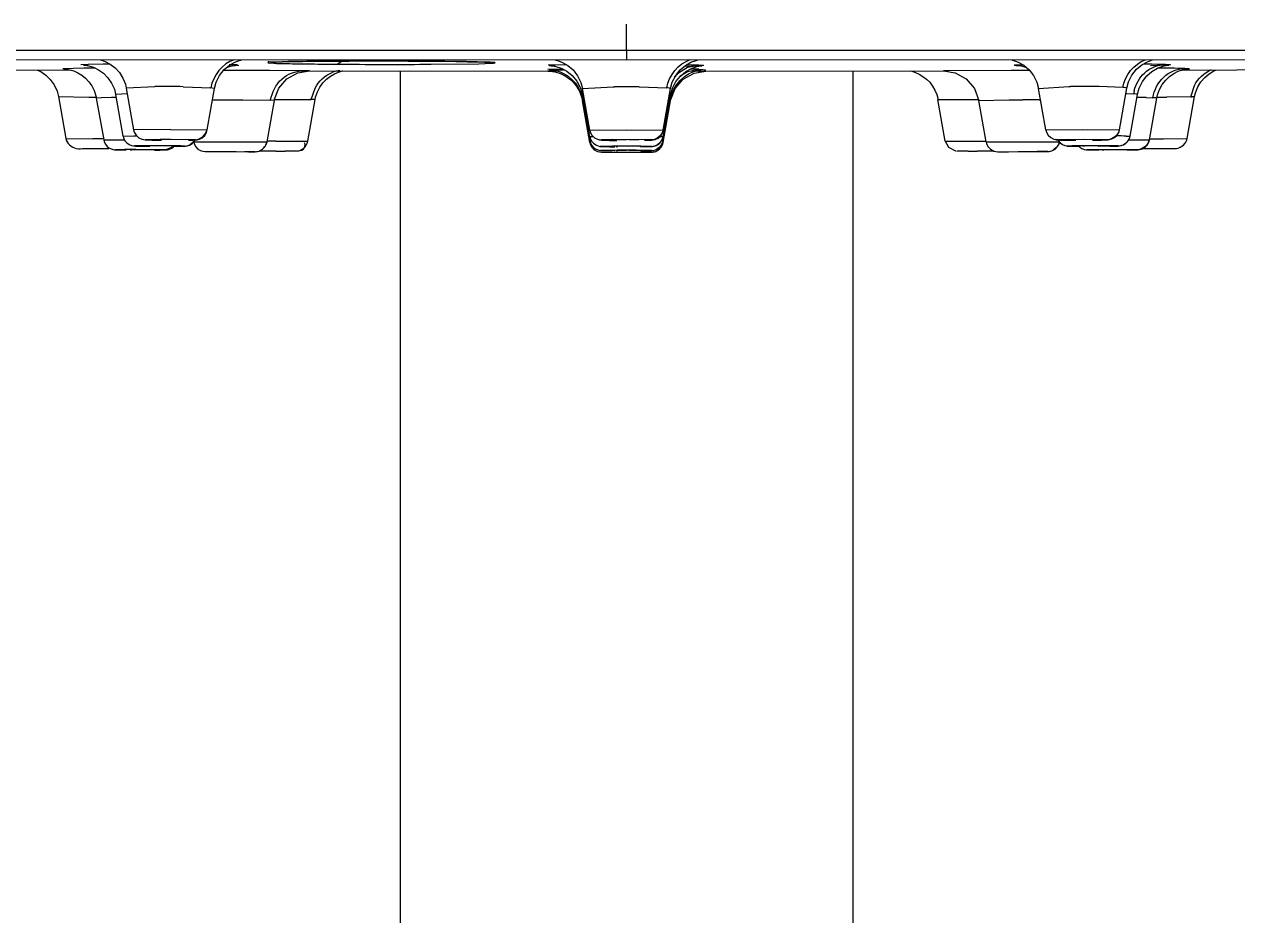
# Model space of a CAD drawing. Header units: millimetres. Extents: x 6110 to 6704, y -2661 to -1821.
# Drawn here: x 6288.96 to 6301.68, y -2103.02 to -2093.67 of the extents above; entities that cross this region are included whole.
import ezdxf

# ---------------------------------------------------------------- set-up
doc = ezdxf.new("R2010")
doc.units = ezdxf.units.MM
doc.header["$LTSCALE"] = 0.1
doc.layers.get('0').update_dxf_attribs({"lineweight": 15})
doc.layers.add('DIM', color=3, linetype='Continuous', lineweight=9)
doc.styles.get("Standard").update_dxf_attribs({"font": 'arial.ttf'})
doc.dimstyles.new('ISO-25', dxfattribs={"dimtxt": 2.5, "dimasz": 2.5, "dimexe": 1.25, "dimexo": 0.625, "dimtad": 1, "dimlfac": 5, "dimtxsty": 'Standard', "dimcen": 2.5, "dimadec": 0, "dimazin": 0, "dimtfac": 1, "dimtmove": 0, "dimatfit": 3, "dimfxl": 0, "dimarcsym": 0})

# ---------------------------------------------------------------- blocks, each defined once
blk = doc.blocks.new('*D68')
at = {"layer": 'Defpoints', "color": 0}
for p in [(6261.856, -2093.261), (6328.702, -2093.262), (6328.702, -2117.837)]:
    blk.add_point(p, dxfattribs=at)
at = {"layer": 'DIM', "color": 0, "lineweight": -2}
for p, q in [((6261.856, -2093.886), (6261.856, -2119.087)), ((6328.702, -2093.887), (6328.702, -2119.087)), ((6265.856, -2117.837), (6324.702, -2117.837))]:
    blk.add_line(p, q, dxfattribs=at)
at = {"layer": 'DIM', "color": 0}
for points in [[(6265.856, -2117.17), (6265.856, -2118.503), (6261.856, -2117.837)], [(6324.702, -2117.17), (6324.702, -2118.503), (6328.702, -2117.837)]]:
    blk.add_solid(points, dxfattribs=at)
at = {"layer": 'DIM', "color": 0, "insert": (6308.757, -2115.169), "char_height": 4, "attachment_point": 5}
blk.add_mtext('267.5', dxfattribs=at)
blk = doc.blocks.new('*D77')
at = {"layer": 'Defpoints', "color": 0}
for p in [(6295.279, -2068.044), (6383.721, -2580.443), (6409.353, -2580.443)]:
    blk.add_point(p, dxfattribs=at)
at = {"layer": 'DIM', "color": 0, "lineweight": -2}
for p, q in [((6295.904, -2068.044), (6410.603, -2068.044)), ((6409.353, -2072.044), (6409.353, -2576.443)), ((6384.346, -2580.443), (6410.603, -2580.443))]:
    blk.add_line(p, q, dxfattribs=at)
at = {"layer": 'DIM', "color": 0}
for points in [[(6408.686, -2072.044), (6410.019, -2072.044), (6409.353, -2068.044)], [(6408.686, -2576.443), (6410.019, -2576.443), (6409.353, -2580.443)]]:
    blk.add_solid(points, dxfattribs=at)
at = {"layer": 'DIM', "color": 0, "insert": (6406.106, -2324.243), "char_height": 4, "attachment_point": 5, "rotation": 90}
blk.add_mtext('(2280)', dxfattribs=at)

msp = doc.modelspace()

# ---------------------------------------------------------------- linework, layer by layer
at = {"color": 7, "linetype": 'Continuous'}
for p, q in [((6295.2787, -2093.9464), (6295.2787, -2093.6732)), ((6283.0189, -2093.9421), (6295.2787, -2093.9464)), ((6295.2787, -2094.0492), (6283.0376, -2094.0449)), ((6289.7578, -2094.0482), (6289.8058, -2094.0649)), ((6289.8058, -2094.0649), (6289.8576, -2094.092)), ((6291.6646, -2094.0672), (6291.7586, -2094.065)), ((6291.7586, -2094.065), (6291.8773, -2094.063)), ((6291.8773, -2094.063), (6292.0197, -2094.0613)), ((6291.9226, -2094.0624), (6291.8789, -2094.063)), ((6292.0197, -2094.0613), (6292.1844, -2094.0599)), ((6292.2072, -2094.0597), (6292.155, -2094.0601)), ((6292.1844, -2094.0599), (6292.3685, -2094.0589)), ((6292.2936, -2094.0623), (6292.2461, -2094.0925)), ((6292.3685, -2094.0589), (6292.5672, -2094.0585)), ((6292.5301, -2094.0585), (6292.4872, -2094.0586)), ((6292.5672, -2094.0585), (6292.7747, -2094.0586)), ((6292.7747, -2094.0586), (6292.9854, -2094.0593)), ((6292.8638, -2094.0588), (6292.8229, -2094.0587)), ((6292.9854, -2094.0593), (6293.1883, -2094.0606)), ((6293.1662, -2094.0604), (6293.1437, -2094.0602)), ((6293.1662, -2094.0604), (6293.1642, -2094.0604)), ((6293.1855, -2094.0605), (6293.1662, -2094.0604)), ((6293.1883, -2094.0606), (6293.3465, -2094.0621)), ((6293.3465, -2094.0621), (6293.4882, -2094.0639)), ((6293.4782, -2094.0637), (6293.4336, -2094.0631)), ((6293.4882, -2094.0639), (6293.6098, -2094.066)), ((6293.6098, -2094.066), (6293.709, -2094.0682)), ((6295.2787, -2093.946), (6307.3702, -2093.9418)), ((6295.2787, -2093.946), (6295.2787, -2094.0492)), ((6307.4765, -2094.0449), (6295.2787, -2094.0492)), ((6288.8203, -2094.1527), (6289.4506, -2094.155)), ((6289.5842, -2094.1355), (6289.3619, -2094.1398)), ((6289.4154, -2094.141), (6289.3741, -2094.1402)), ((6289.6277, -2094.0948), (6289.5485, -2094.0998)), ((6289.5893, -2094.1022), (6289.5779, -2094.1017)), ((6289.6174, -2094.1031), (6289.5893, -2094.1022)), ((6289.6271, -2094.1032), (6289.6174, -2094.1031)), ((6289.7833, -2094.0923), (6289.6277, -2094.0948)), ((6289.6833, -2094.125), (6289.7369, -2094.1511)), ((6289.7369, -2094.1511), (6289.7879, -2094.1873)), ((6291.5297, -2094.1603), (6291.0461, -2094.1589)), ((6291.1099, -2094.1027), (6291.1677, -2094.0703)), ((6291.1305, -2094.1069), (6291.2099, -2094.1018)), ((6291.194, -2094.1006), (6291.1624, -2094.0991)), ((6291.8799, -2094.1618), (6291.5297, -2094.1603)), ((6291.6636, -2094.0671), (6291.573, -2094.0701)), ((6291.8286, -2094.1827), (6291.9507, -2094.1624)), ((6291.8718, -2094.1625), (6291.9453, -2094.1625)), ((6291.9337, -2094.1621), (6291.8729, -2094.1618)), ((6291.9507, -2094.1624), (6291.9337, -2094.1621)), ((6291.9337, -2094.1627), (6294.4655, -2094.1656)), ((6292.9037, -2094.1639), (6292.9037, -2149.9482)), ((6293.1673, -2094.0936), (6293.2266, -2094.0933)), ((6293.2266, -2094.0933), (6293.7275, -2094.0873)), ((6293.6901, -2094.0676), (6293.67, -2094.0672)), ((6293.7099, -2094.0681), (6293.6901, -2094.0676)), ((6293.8251, -2094.0718), (6293.7099, -2094.0681)), ((6293.7275, -2094.0873), (6293.8608, -2094.0829)), ((6294.5242, -2094.1652), (6294.4474, -2094.1657)), ((6294.6016, -2094.1446), (6294.4529, -2094.147)), ((6294.6443, -2094.0985), (6294.4572, -2094.1033)), ((6294.4655, -2094.1659), (6294.4982, -2094.166)), ((6294.466, -2094.1076), (6294.4909, -2094.1088)), ((6294.526, -2094.1503), (6294.5208, -2094.1503)), ((6294.5213, -2094.1097), (6294.5311, -2094.1098)), ((6294.5502, -2094.1651), (6294.5242, -2094.1652)), ((6294.5353, -2094.1162), (6294.5917, -2094.1346)), ((6294.5738, -2094.1878), (6294.5988, -2094.1979)), ((6294.5809, -2094.1728), (6294.6236, -2094.1923)), ((6294.5917, -2094.1346), (6294.6519, -2094.1666)), ((6294.6011, -2094.0713), (6294.6608, -2094.1051)), ((6294.6236, -2094.1923), (6294.6658, -2094.2186)), ((6295.8153, -2094.1915), (6295.9185, -2094.1247)), ((6295.8412, -2094.2139), (6295.9187, -2094.1691)), ((6295.8742, -2094.2498), (6295.9884, -2094.1862)), ((6295.8897, -2094.1124), (6296.0915, -2094.1031)), ((6295.8977, -2094.1044), (6295.9552, -2094.0719)), ((6296.0362, -2094.101), (6295.9114, -2094.0985)), ((6295.9185, -2094.1247), (6296.0362, -2094.101)), ((6295.9187, -2094.1691), (6296.0367, -2094.1456)), ((6295.9884, -2094.1862), (6296.1099, -2094.1657)), ((6296.0372, -2094.1652), (6296.0081, -2094.1651)), ((6296.0333, -2094.1661), (6296.105, -2094.1658)), ((6296.0339, -2094.1504), (6296.1085, -2094.1471)), ((6296.0362, -2094.101), (6296.077, -2094.1024)), ((6296.0367, -2094.1456), (6296.0773, -2094.1464)), ((6296.0372, -2094.1652), (6296.0777, -2094.1654)), ((6296.0575, -2094.1097), (6296.0694, -2094.1083)), ((6296.092, -2094.1656), (6298.6248, -2094.1628)), ((6296.1099, -2094.1657), (6296.092, -2094.1655)), ((6297.6537, -2094.1639), (6297.6537, -2149.9482)), ((6299.3177, -2094.1594), (6298.6068, -2094.1624)), ((6298.6068, -2094.1624), (6298.6248, -2094.1625)), ((6298.6248, -2094.1625), (6298.6574, -2094.1625)), ((6299.3845, -2094.1593), (6299.3177, -2094.1594)), ((6299.3483, -2094.1031), (6299.3656, -2094.1049)), ((6299.4228, -2094.0983), (6299.3516, -2094.1016)), ((6299.3656, -2094.1049), (6299.3896, -2094.1059)), ((6299.4304, -2094.1591), (6299.3845, -2094.1593)), ((6299.3848, -2094.1053), (6299.3962, -2094.1064)), ((6299.3889, -2094.0698), (6299.4488, -2094.1035)), ((6299.4303, -2094.1068), (6299.4208, -2094.1067)), ((6299.512, -2094.1589), (6299.4304, -2094.1591)), ((6300.7403, -2094.2148), (6300.7942, -2094.1683)), ((6300.781, -2094.1062), (6300.9912, -2094.0968)), ((6300.9359, -2094.0949), (6300.7913, -2094.0925)), ((6300.7942, -2094.1683), (6300.8522, -2094.1345)), ((6300.9359, -2094.0949), (6300.9822, -2094.0968)), ((6301.139, -2094.1367), (6301.185, -2094.1376)), ((6290.9527, -2094.3464), (6290.9707, -2094.2806)), ((6292.0912, -2094.2881), (6292.1287, -2094.2495)), ((6294.5988, -2094.1979), (6294.6233, -2094.2099)), ((6294.6233, -2094.2099), (6294.6472, -2094.2238)), ((6294.6472, -2094.2238), (6294.6704, -2094.2397)), ((6294.6658, -2094.2186), (6294.7058, -2094.2519)), ((6295.7416, -2094.3476), (6295.7594, -2094.2821)), ((6295.761, -2094.3455), (6295.7968, -2094.2755)), ((6295.7719, -2094.3625), (6295.8025, -2094.3096)), ((6295.7888, -2094.3486), (6295.8742, -2094.2498)), ((6295.8829, -2094.2253), (6295.9288, -2094.1952)), ((6300.5303, -2094.344), (6300.5487, -2094.277)), ((6300.9392, -2094.2587), (6300.9806, -2094.2203)), ((6301.202, -2094.435), (6301.2413, -2094.3152)), ((6301.2756, -2094.3313), (6301.3086, -2094.2771)), ((6301.3086, -2094.2771), (6301.3489, -2094.2304)), ((6289.3151, -2094.4331), (6289.3925, -2094.8723)), ((6289.3151, -2094.4331), (6289.6344, -2094.4391)), ((6289.6344, -2094.4391), (6289.6533, -2094.4393)), ((6289.6533, -2094.4393), (6289.7099, -2094.4397)), ((6289.7124, -2094.4486), (6289.7897, -2094.8873)), ((6289.7669, -2094.4448), (6289.7162, -2094.4474)), ((6289.8702, -2094.4428), (6289.7669, -2094.4448)), ((6289.9151, -2094.4088), (6289.9924, -2094.8471)), ((6289.9191, -2094.407), (6290.0317, -2094.4005)), ((6290.0269, -2094.3441), (6290.1041, -2094.782)), ((6290.0308, -2094.3416), (6290.3278, -2094.3282)), ((6290.6247, -2094.3285), (6290.9148, -2094.339)), ((6290.8761, -2094.7829), (6290.9531, -2094.3464)), ((6290.9531, -2094.3464), (6290.9026, -2094.3395)), ((6291.9689, -2094.4646), (6292.0088, -2094.3444)), ((6292.0087, -2094.4644), (6292.014, -2094.4392)), ((6292.014, -2094.4392), (6292.0327, -2094.3833)), ((6294.7956, -2094.3431), (6294.8159, -2094.415)), ((6294.7962, -2094.3872), (6294.8127, -2094.4415)), ((6294.8127, -2094.4415), (6294.8159, -2094.4576)), ((6294.8156, -2094.3475), (6295.137, -2094.3301)), ((6294.8927, -2094.7848), (6294.8156, -2094.3475)), ((6294.8927, -2094.8523), (6294.8156, -2094.4151)), ((6295.137, -2094.3301), (6295.1528, -2094.3299)), ((6295.412, -2094.33), (6295.7005, -2094.3399)), ((6295.6647, -2094.7847), (6295.7418, -2094.3477)), ((6295.6648, -2094.8523), (6295.7418, -2094.4152)), ((6295.7312, -2094.3436), (6295.7129, -2094.3411)), ((6295.7416, -2094.3476), (6295.731, -2094.3436)), ((6295.7416, -2094.4152), (6295.7311, -2094.4122)), ((6295.7416, -2094.4152), (6295.761, -2094.3455)), ((6295.7416, -2094.4578), (6295.7498, -2094.4219)), ((6295.7439, -2094.4634), (6295.7888, -2094.3486)), ((6295.7498, -2094.4219), (6295.7719, -2094.3625)), ((6299.6044, -2094.3464), (6299.9231, -2094.3282)), ((6299.6814, -2094.7829), (6299.6044, -2094.3464)), ((6299.9231, -2094.3282), (6299.9411, -2094.3279)), ((6300.4894, -2094.3366), (6300.2399, -2094.3278)), ((6300.4534, -2094.782), (6300.5306, -2094.3441)), ((6300.5198, -2094.3401), (6300.5017, -2094.3378)), ((6300.5303, -2094.344), (6300.5198, -2094.3401)), ((6300.5302, -2094.4004), (6300.6013, -2094.4034)), ((6300.565, -2094.8471), (6300.6423, -2094.4088)), ((6300.6316, -2094.4059), (6300.6136, -2094.4042)), ((6300.6421, -2094.4087), (6300.6317, -2094.4059)), ((6300.6421, -2094.4087), (6300.6602, -2094.3425)), ((6300.7333, -2094.4435), (6300.8042, -2094.4452)), ((6300.7678, -2094.8873), (6300.8451, -2094.4486)), ((6300.8345, -2094.4468), (6300.8165, -2094.4457)), ((6300.8449, -2094.4485), (6300.8345, -2094.4468)), ((6300.8449, -2094.4485), (6300.8523, -2094.4152)), ((6301.202, -2094.435), (6300.9521, -2094.4388)), ((6301.165, -2094.8723), (6301.2424, -2094.4331)), ((6301.232, -2094.434), (6301.2142, -2094.4347)), ((6301.2422, -2094.4331), (6301.2517, -2094.3925)), ((6301.2517, -2094.3925), (6301.2756, -2094.3313)), ((6290.9304, -2094.4659), (6290.9549, -2094.466)), ((6290.9549, -2094.466), (6290.9924, -2094.4661)), ((6290.9924, -2094.4661), (6291.1188, -2094.4665)), ((6291.1188, -2094.4665), (6291.2508, -2094.4671)), ((6291.2508, -2094.4671), (6291.5419, -2094.4702)), ((6291.5047, -2094.9077), (6291.5815, -2094.4721)), ((6291.5815, -2094.4721), (6291.5298, -2094.4703)), ((6291.5812, -2094.472), (6291.5835, -2094.46)), ((6291.5818, -2094.4636), (6291.6779, -2094.464)), ((6291.9322, -2094.9002), (6292.009, -2094.4644)), ((6292.009, -2094.4644), (6291.9568, -2094.4645)), ((6294.8927, -2094.8949), (6294.8156, -2094.4577)), ((6294.8927, -2094.9126), (6294.8156, -2094.4754)), ((6295.6648, -2094.8949), (6295.7418, -2094.4578)), ((6295.6648, -2094.9126), (6295.7418, -2094.4755)), ((6295.7416, -2094.4755), (6295.7439, -2094.4634)), ((6298.5485, -2094.4644), (6298.8676, -2094.4641)), ((6298.6253, -2094.9003), (6298.5485, -2094.4645)), ((6298.8676, -2094.4641), (6298.8854, -2094.464)), ((6298.8854, -2094.464), (6298.9756, -2094.4636)), ((6298.976, -2094.4721), (6299.295, -2094.4675)), ((6299.0528, -2094.9078), (6298.976, -2094.4721)), ((6299.295, -2094.4675), (6299.3128, -2094.4674)), ((6299.3128, -2094.4674), (6299.4387, -2094.4667)), ((6299.6121, -2094.4659), (6299.6266, -2094.4659)), ((6290.4902, -2094.7788), (6290.1041, -2094.782)), ((6290.4902, -2094.7788), (6290.8736, -2094.7824)), ((6290.8685, -2094.8088), (6290.8761, -2094.7828)), ((6294.8927, -2094.7848), (6295.2787, -2094.781)), ((6295.2787, -2094.781), (6295.6629, -2094.7844)), ((6295.6562, -2094.8129), (6295.6647, -2094.7847)), ((6299.6814, -2094.7829), (6300.0673, -2094.7788)), ((6300.0673, -2094.7788), (6300.4515, -2094.7816)), ((6300.4458, -2094.8078), (6300.4533, -2094.782)), ((6289.3925, -2094.8723), (6289.6767, -2094.8763)), ((6289.7885, -2094.8767), (6289.6767, -2094.8763)), ((6289.7898, -2094.8873), (6290.0064, -2094.8871)), ((6289.9925, -2094.8471), (6290.1052, -2094.8458)), ((6290.1038, -2094.9501), (6290.1168, -2094.9508)), ((6290.1052, -2094.8458), (6290.1343, -2094.8457)), ((6290.1154, -2094.9505), (6290.1168, -2094.9507)), ((6290.1542, -2094.9488), (6290.1165, -2094.9501)), ((6290.1168, -2094.9507), (6290.1554, -2094.9522)), ((6290.2286, -2094.948), (6290.1542, -2094.9488)), ((6290.1554, -2094.9522), (6290.2303, -2094.9533)), ((6290.1891, -2094.9528), (6290.2744, -2094.9537)), ((6290.2091, -2094.8843), (6290.2096, -2094.8843)), ((6290.2096, -2094.8843), (6290.2286, -2094.8858)), ((6290.2272, -2094.8855), (6290.2286, -2094.8858)), ((6290.34, -2094.8816), (6290.2282, -2094.8848)), ((6290.2286, -2094.8858), (6290.2674, -2094.8878)), ((6290.2536, -2094.9507), (6290.2546, -2094.9509)), ((6290.2674, -2094.8878), (6290.3424, -2094.8893)), ((6290.3144, -2094.9495), (6290.2728, -2094.9499)), ((6290.2951, -2094.8886), (6290.3235, -2094.8891)), ((6290.3235, -2094.8891), (6290.3953, -2094.8899)), ((6290.7512, -2094.8855), (6290.34, -2094.8816)), ((6290.3652, -2094.8856), (6290.3663, -2094.8858)), ((6290.4902, -2094.8835), (6290.3821, -2094.8845)), ((6290.5026, -2094.9511), (6290.4365, -2094.9498)), ((6290.4368, -2094.9919), (6290.524, -2094.9562)), ((6290.5036, -2094.9513), (6290.5026, -2094.9511)), ((6290.6141, -2094.8857), (6290.5125, -2094.8841)), ((6290.6005, -2094.9498), (6290.5254, -2094.9487)), ((6290.527, -2094.9539), (6290.6018, -2094.9532)), ((6290.5568, -2094.9538), (6290.6005, -2094.9533)), ((6290.6395, -2094.9512), (6290.6005, -2094.9498)), ((6290.6152, -2094.8859), (6290.6141, -2094.8857)), ((6290.6227, -2094.9527), (6290.6399, -2094.9519)), ((6290.667, -2094.949), (6290.692, -2094.9409)), ((6290.692, -2094.9409), (6290.7173, -2094.926)), ((6290.6951, -2094.9381), (6290.7473, -2094.8887)), ((6290.7327, -2094.9063), (6290.738, -2094.9265)), ((6290.7334, -2094.9064), (6290.7637, -2094.9067)), ((6291.1188, -2094.9078), (6291.5024, -2094.9078)), ((6291.5979, -2094.9019), (6291.5055, -2094.9017)), ((6291.5979, -2094.9019), (6291.93, -2094.9004)), ((6294.8927, -2094.8949), (6294.899, -2094.9176)), ((6294.8928, -2094.8523), (6294.922, -2094.8515)), ((6294.899, -2094.9176), (6294.9137, -2094.9452)), ((6294.9137, -2094.9452), (6294.9328, -2094.9667)), ((6295.017, -2094.8885), (6294.9933, -2094.8863)), ((6295.017, -2094.9559), (6295.0015, -2094.9549)), ((6295.0159, -2094.8881), (6295.017, -2094.8885)), ((6295.0174, -2094.9552), (6295.0159, -2094.9556)), ((6295.0159, -2094.9556), (6295.017, -2094.9559)), ((6295.017, -2094.8885), (6295.0543, -2094.8905)), ((6295.017, -2094.9559), (6295.0545, -2094.9573)), ((6295.1327, -2094.9528), (6295.0174, -2094.9552)), ((6295.1331, -2094.884), (6295.0175, -2094.8875)), ((6295.0543, -2094.8905), (6295.1283, -2094.8919)), ((6295.0545, -2094.9573), (6295.1287, -2094.9583)), ((6295.0554, -2094.9574), (6295.0985, -2094.958)), ((6295.0719, -2094.8911), (6295.1012, -2094.8916)), ((6295.1012, -2094.8916), (6295.1764, -2094.8925)), ((6295.5405, -2094.8875), (6295.1331, -2094.884)), ((6295.1537, -2094.8881), (6295.1541, -2094.8883)), ((6295.1537, -2094.9556), (6295.1542, -2094.9557)), ((6295.2146, -2094.9542), (6295.1705, -2094.9548)), ((6295.1705, -2094.9548), (6295.1827, -2094.9552)), ((6295.2787, -2094.8858), (6295.1855, -2094.8871)), ((6295.4034, -2094.8879), (6295.3023, -2094.8864)), ((6295.4033, -2094.9555), (6295.3383, -2094.9542)), ((6295.4037, -2094.9556), (6295.4033, -2094.9555)), ((6295.4037, -2094.8881), (6295.4034, -2094.8879)), ((6295.4255, -2094.9583), (6295.5401, -2094.9559)), ((6295.5404, -2094.9552), (6295.4295, -2094.9528)), ((6295.4642, -2094.9579), (6295.5048, -2094.9573)), ((6295.6307, -2094.8514), (6295.6628, -2094.8521)), ((6295.6566, -2094.8797), (6295.6647, -2094.8523)), ((6295.6591, -2094.9335), (6295.6647, -2094.9126)), ((6298.6249, -2094.9003), (6298.6604, -2094.9638)), ((6298.6253, -2094.9003), (6298.6477, -2094.9008)), ((6298.6414, -2094.9009), (6298.7114, -2094.9015)), ((6298.9697, -2094.9019), (6299.0112, -2094.9018)), ((6299.0112, -2094.9018), (6299.0534, -2094.9017)), ((6299.0528, -2094.9078), (6299.4387, -2094.9079)), ((6299.4387, -2094.9079), (6299.6978, -2094.9072)), ((6299.8058, -2094.8866), (6299.7827, -2094.8845)), ((6299.7829, -2094.9068), (6299.798, -2094.9067)), ((6299.798, -2094.9067), (6299.8228, -2094.9064)), ((6299.8047, -2094.8862), (6299.8058, -2094.8865)), ((6299.8058, -2094.8865), (6299.8432, -2094.8884)), ((6299.9219, -2094.882), (6299.8063, -2094.8855)), ((6299.8192, -2094.9272), (6299.8248, -2094.9063)), ((6299.8432, -2094.8884), (6299.9172, -2094.8897)), ((6299.8843, -2094.8894), (6299.997, -2094.8903)), ((6299.9176, -2094.9519), (6299.9026, -2094.9511)), ((6299.918, -2094.9512), (6299.9164, -2094.9517)), ((6299.9164, -2094.9517), (6299.9176, -2094.9519)), ((6299.9176, -2094.9519), (6299.9551, -2094.9532)), ((6299.9574, -2094.9498), (6299.918, -2094.9512)), ((6300.3293, -2094.8848), (6299.9219, -2094.882)), ((6299.9423, -2094.8859), (6299.9427, -2094.8861)), ((6299.9551, -2094.9532), (6300.0293, -2094.9539)), ((6300.0332, -2094.9487), (6299.9574, -2094.9498)), ((6300.0673, -2094.8835), (6299.9592, -2094.8849)), ((6300.0539, -2094.9513), (6300.0544, -2094.9514)), ((6300.1148, -2094.9498), (6300.0707, -2094.9505)), ((6300.0707, -2094.9505), (6300.0862, -2094.9509)), ((6300.1919, -2094.8854), (6300.0909, -2094.884)), ((6300.172, -2094.8898), (6300.239, -2094.889)), ((6300.1923, -2094.8855), (6300.1919, -2094.8854)), ((6300.3035, -2094.9506), (6300.2075, -2094.9498)), ((6300.2292, -2094.954), (6300.4406, -2094.9507)), ((6300.441, -2094.9501), (6300.2342, -2094.9477)), ((6300.239, -2094.889), (6300.2663, -2094.8885)), ((6300.3039, -2094.9507), (6300.3035, -2094.9506)), ((6300.3509, -2094.953), (6300.3737, -2094.9527)), ((6300.3737, -2094.9527), (6300.4108, -2094.952)), ((6300.5236, -2094.8463), (6300.5631, -2094.8469)), ((6300.5513, -2094.8874), (6300.6404, -2094.8873)), ((6300.5576, -2094.8726), (6300.565, -2094.8471)), ((6300.6404, -2094.8873), (6300.7658, -2094.8872)), ((6300.7677, -2094.8767), (6300.7787, -2094.8767)), ((6300.9171, -2094.8761), (6301.1628, -2094.8727)), ((6301.1646, -2094.8725), (6301.1628, -2094.8727)), ((6301.1649, -2094.8724), (6301.1646, -2094.8725)), ((6289.5898, -2094.9776), (6289.7164, -2094.9785)), ((6289.907, -2094.9905), (6289.914, -2094.9908)), ((6289.9516, -2094.9897), (6289.9137, -2094.9904)), ((6289.914, -2094.9907), (6290.0271, -2094.9923)), ((6290.0509, -2094.9909), (6290.0518, -2094.9911)), ((6290.1759, -2094.9905), (6290.0677, -2094.9906)), ((6290.0677, -2094.9906), (6290.0832, -2094.9909)), ((6290.3, -2094.9916), (6290.2822, -2094.9912)), ((6290.3009, -2094.9917), (6290.3, -2094.9916)), ((6290.4368, -2094.9919), (6290.323, -2094.9903)), ((6290.3988, -2094.9929), (6290.437, -2094.9922)), ((6290.4382, -2094.992), (6290.4368, -2094.9919)), ((6290.437, -2094.9922), (6290.4382, -2094.9921)), ((6290.8137, -2095.0023), (6290.8553, -2095.0096)), ((6290.8567, -2095.0096), (6290.8553, -2095.0096)), ((6290.8553, -2095.0096), (6290.8569, -2095.0096)), ((6290.8558, -2095.0096), (6290.9352, -2095.01)), ((6290.8567, -2095.0096), (6291.1813, -2095.0102)), ((6290.9938, -2095.01), (6290.9946, -2095.01)), ((6291.0659, -2095.0099), (6291.3043, -2095.0106)), ((6291.3797, -2095.011), (6291.2663, -2095.0105)), ((6291.3113, -2095.011), (6291.3779, -2095.0111)), ((6291.3777, -2095.011), (6291.3786, -2095.011)), ((6291.3779, -2095.0111), (6291.3811, -2095.0111)), ((6291.3813, -2095.011), (6291.3797, -2095.011)), ((6291.3799, -2095.011), (6291.3813, -2095.011)), ((6291.4939, -2095.0038), (6291.4216, -2095.0035)), ((6291.5978, -2095.0041), (6291.4939, -2095.0038)), ((6291.8073, -2095.0035), (6291.6942, -2095.0042)), ((6294.9741, -2095.0087), (6295.0158, -2095.0159)), ((6294.9979, -2094.9969), (6295.0084, -2094.9981)), ((6295.0171, -2094.9984), (6295.0084, -2094.9981)), ((6295.0158, -2095.0158), (6295.0171, -2095.0159)), ((6295.0174, -2094.9979), (6295.0159, -2094.9982)), ((6295.0159, -2094.9982), (6295.0171, -2094.9983)), ((6295.0173, -2095.0158), (6295.016, -2095.0158)), ((6295.0171, -2094.9983), (6295.0548, -2094.9991)), ((6295.0171, -2095.0159), (6295.1294, -2095.0161)), ((6295.0173, -2095.0158), (6295.5383, -2095.0158)), ((6295.1323, -2094.9966), (6295.0174, -2094.9979)), ((6295.0985, -2094.958), (6295.1561, -2094.9585)), ((6295.1537, -2094.9982), (6295.1542, -2094.9982)), ((6295.1537, -2095.0158), (6295.1543, -2095.0159)), ((6295.2146, -2094.9974), (6295.1705, -2094.9977)), ((6295.1705, -2094.9977), (6295.186, -2094.998)), ((6295.4032, -2094.9981), (6295.338, -2094.9974)), ((6295.4037, -2094.9982), (6295.4032, -2094.9981)), ((6295.4258, -2094.9997), (6295.5401, -2094.9983)), ((6295.4262, -2095.0161), (6295.5402, -2095.0159)), ((6295.5403, -2095.0158), (6295.4287, -2095.0156)), ((6295.5404, -2094.998), (6295.4291, -2094.9967)), ((6295.5383, -2095.0158), (6295.5389, -2095.0158)), ((6295.5402, -2095.0159), (6295.5415, -2095.0158)), ((6295.5417, -2095.0158), (6295.5403, -2095.0158)), ((6295.6407, -2094.9646), (6295.5969, -2095.0021)), ((6298.6604, -2094.9638), (6298.7385, -2095.0042)), ((6298.8644, -2095.0042), (6298.7502, -2095.0036)), ((6299.0652, -2095.0039), (6298.9614, -2095.0041)), ((6299.1356, -2095.0036), (6299.0652, -2095.0039)), ((6299.1777, -2095.011), (6299.1762, -2095.011)), ((6299.1762, -2095.011), (6299.1776, -2095.0111)), ((6299.1776, -2095.0111), (6299.2899, -2095.0109)), ((6299.1777, -2095.011), (6299.4948, -2095.0099)), ((6299.3137, -2095.0107), (6299.3143, -2095.0107)), ((6299.3894, -2095.0102), (6299.6241, -2095.0097)), ((6299.5867, -2095.0101), (6299.7006, -2095.0096)), ((6299.7008, -2095.0096), (6299.5891, -2095.0097)), ((6299.6991, -2095.0096), (6299.6996, -2095.0096)), ((6299.7006, -2095.0096), (6299.7021, -2095.0096)), ((6299.7021, -2095.0096), (6299.7008, -2095.0096)), ((6299.702, -2095.0097), (6299.7429, -2095.0027)), ((6299.8008, -2094.9583), (6299.7572, -2094.9958)), ((6300.1032, -2094.9912), (6300.1122, -2094.9921)), ((6300.1204, -2094.9923), (6300.1122, -2094.9921)), ((6300.1207, -2094.9919), (6300.1192, -2094.9921)), ((6300.1192, -2094.9921), (6300.1204, -2094.9923)), ((6300.1204, -2094.9923), (6300.2324, -2094.9932)), ((6300.16, -2094.9911), (6300.1207, -2094.9919)), ((6300.2566, -2094.9917), (6300.2571, -2094.9918)), ((6300.3174, -2094.9908), (6300.2734, -2094.9913)), ((6300.2734, -2094.9913), (6300.2889, -2094.9914)), ((6300.6437, -2094.9904), (6300.3327, -2094.9898)), ((6300.5061, -2094.9909), (6300.4049, -2094.9907)), ((6300.5066, -2094.991), (6300.5061, -2094.9909)), ((6300.5292, -2094.9923), (6300.6435, -2094.9907)), ((6300.7019, -2094.9789), (6300.7613, -2094.9789)), ((6300.9429, -2094.9779), (6301.0505, -2094.9758))]:
    msp.add_line(p, q, dxfattribs=at)
for points in [[(6291.1677, -2094.0703), (6291.2216, -2094.0509), (6291.2321, -2094.0487)], [(6294.5338, -2094.0491), (6294.5451, -2094.0514), (6294.6011, -2094.0713)], [(6295.9552, -2094.0719), (6296.009, -2094.0524), (6296.0244, -2094.0491)], [(6299.3261, -2094.0487), (6299.3327, -2094.05), (6299.3889, -2094.0698)], [(6300.689, -2094.0991), (6300.7471, -2094.0669), (6300.8, -2094.0482)], [(6289.0912, -2094.1537), (6289.1282, -2094.1705), (6289.1811, -2094.206), (6289.2294, -2094.2526), (6289.27, -2094.3094)], [(6289.3695, -2094.1399), (6289.3696, -2094.1399), (6289.3766, -2094.1404), (6289.3992, -2094.143), (6289.4344, -2094.15), (6289.475, -2094.1626)], [(6289.475, -2094.1626), (6289.5176, -2094.1817), (6289.559, -2094.2069)], [(6289.5849, -2094.1016), (6289.586, -2094.1017), (6289.6, -2094.1032), (6289.6344, -2094.1097), (6289.6833, -2094.125)], [(6289.7879, -2094.1873), (6289.8343, -2094.234), (6289.8731, -2094.2903), (6289.9019, -2094.3555), (6289.9154, -2094.4087)], [(6289.8576, -2094.092), (6289.9088, -2094.1306), (6289.9544, -2094.1798), (6289.9912, -2094.2374), (6290.0172, -2094.3022), (6290.0271, -2094.344)], [(6290.9707, -2094.2806), (6291.0062, -2094.2096), (6291.0541, -2094.1495), (6291.1099, -2094.1027)], [(6291.0808, -2094.1271), (6291.1205, -2094.1138), (6291.1594, -2094.1066), (6291.1706, -2094.1054)], [(6291.554, -2094.0717), (6291.5534, -2094.0717), (6291.5589, -2094.0713), (6291.574, -2094.0704), (6291.597, -2094.0694), (6291.6273, -2094.0683), (6291.6646, -2094.0672)], [(6291.5835, -2094.46), (6291.6285, -2094.345), (6291.7141, -2094.2462), (6291.8286, -2094.1827)], [(6292.1287, -2094.2495), (6292.1697, -2094.2178), (6292.2127, -2094.1931), (6292.2564, -2094.1749), (6292.2979, -2094.1634), (6292.2989, -2094.1632)], [(6293.709, -2094.0682), (6293.7496, -2094.0693), (6293.7841, -2094.0704), (6293.8124, -2094.0715), (6293.8343, -2094.0725), (6293.8499, -2094.0734), (6293.8542, -2094.0737)], [(6294.4552, -2094.1658), (6294.455, -2094.1658), (6294.4562, -2094.1658), (6294.4636, -2094.1661), (6294.481, -2094.1672), (6294.502, -2094.1698), (6294.5247, -2094.1738), (6294.5488, -2094.1798), (6294.5738, -2094.1878)], [(6294.4736, -2094.1492), (6294.4731, -2094.1492), (6294.4783, -2094.1495), (6294.5015, -2094.1521), (6294.5393, -2094.1596), (6294.5809, -2094.1728)], [(6294.4859, -2094.1081), (6294.4862, -2094.1081), (6294.4973, -2094.1093), (6294.5353, -2094.1162)], [(6294.6519, -2094.1666), (6294.7088, -2094.2122), (6294.7582, -2094.2716), (6294.7956, -2094.3431)], [(6294.6608, -2094.1051), (6294.7172, -2094.1532), (6294.7642, -2094.2133), (6294.7987, -2094.2837), (6294.816, -2094.3474)], [(6295.7594, -2094.2821), (6295.7947, -2094.2113), (6295.8423, -2094.1512), (6295.8977, -2094.1044)], [(6295.7968, -2094.2755), (6295.8445, -2094.2164), (6295.9003, -2094.1702)], [(6295.9003, -2094.1702), (6295.9598, -2094.1373), (6296.0178, -2094.1173), (6296.0575, -2094.1097)], [(6295.9288, -2094.1952), (6295.9761, -2094.1731), (6296.0219, -2094.1587), (6296.0598, -2094.1516), (6296.0802, -2094.1495), (6296.0845, -2094.1492)], [(6298.2567, -2094.1633), (6298.2746, -2094.167), (6298.3128, -2094.1792), (6298.3519, -2094.1967), (6298.3907, -2094.2198), (6298.4277, -2094.2485), (6298.4616, -2094.2826), (6298.4913, -2094.3213), (6298.5159, -2094.364), (6298.535, -2094.4103), (6298.5488, -2094.4644)], [(6298.6068, -2094.1624), (6298.7294, -2094.1829), (6298.8444, -2094.247), (6298.93, -2094.3467), (6298.9763, -2094.472)], [(6299.3962, -2094.1064), (6299.4345, -2094.1132), (6299.4761, -2094.1267)], [(6299.4488, -2094.1035), (6299.5055, -2094.1516), (6299.5526, -2094.2117), (6299.5873, -2094.2821), (6299.6047, -2094.3464)], [(6300.5487, -2094.277), (6300.5846, -2094.2059), (6300.6329, -2094.1457), (6300.689, -2094.0991)], [(6300.8522, -2094.1345), (6300.9098, -2094.1131), (6300.9532, -2094.1038), (6300.9706, -2094.1017), (6300.9723, -2094.1016)], [(6300.9806, -2094.2203), (6301.0253, -2094.1898), (6301.0715, -2094.1669), (6301.117, -2094.1515), (6301.1565, -2094.1433), (6301.1809, -2094.1404), (6301.1872, -2094.14)], [(6301.1067, -2094.155), (6301.6874, -2094.153), (6302.7291, -2094.1482)], [(6301.3489, -2094.2304), (6301.3944, -2094.1925), (6301.4427, -2094.1634), (6301.4658, -2094.1537)], [(6289.27, -2094.3094), (6289.3004, -2094.3755), (6289.3153, -2094.433)], [(6289.559, -2094.2069), (6289.5982, -2094.2386), (6289.6339, -2094.2767)], [(6289.6339, -2094.2767), (6289.6648, -2094.3207), (6289.6898, -2094.3701), (6289.7077, -2094.4251), (6289.7126, -2094.4485)], [(6292.0327, -2094.3833), (6292.0587, -2094.3329), (6292.0912, -2094.2881)], [(6294.6704, -2094.2397), (6294.6927, -2094.2576), (6294.714, -2094.2776)], [(6294.7058, -2094.2519), (6294.7419, -2094.2917), (6294.7724, -2094.337), (6294.7962, -2094.3872)], [(6294.714, -2094.2776), (6294.734, -2094.2997), (6294.7524, -2094.3235), (6294.7691, -2094.3491), (6294.7839, -2094.3765), (6294.7965, -2094.4056)], [(6295.8025, -2094.3096), (6295.8401, -2094.2636), (6295.8829, -2094.2253)], [(6300.6602, -2094.3425), (6300.6945, -2094.2734), (6300.7403, -2094.2148)], [(6300.8523, -2094.4152), (6300.8736, -2094.3567), (6300.903, -2094.3045), (6300.9392, -2094.2587)], [(6294.7965, -2094.4056), (6294.8069, -2094.4365), (6294.8148, -2094.4691), (6294.8159, -2094.4753)], [(6290.1042, -2094.782), (6290.1107, -2094.8054), (6290.1291, -2094.8377), (6290.1575, -2094.8641), (6290.1887, -2094.8794), (6290.2091, -2094.8843)], [(6290.8236, -2094.8643), (6290.8503, -2094.8396), (6290.8685, -2094.8088)], [(6294.8928, -2094.7848), (6294.8984, -2094.8057), (6294.9152, -2094.8371), (6294.9419, -2094.8639), (6294.9731, -2094.8807), (6294.9933, -2094.8863)], [(6295.61, -2094.8678), (6295.6372, -2094.8436), (6295.6562, -2094.8129)], [(6299.6814, -2094.7828), (6299.6873, -2094.8047), (6299.7047, -2094.8365), (6299.7321, -2094.8631), (6299.7633, -2094.8793), (6299.7827, -2094.8845)], [(6300.4027, -2094.8622), (6300.4281, -2094.838), (6300.4458, -2094.8078)], [(6289.7898, -2094.8872), (6289.7945, -2094.9057), (6289.8076, -2094.9329), (6289.825, -2094.9545), (6289.8451, -2094.9706), (6289.8668, -2094.9818), (6289.8876, -2094.988), (6289.9029, -2094.9902), (6289.907, -2094.9905)], [(6289.9925, -2094.8471), (6289.9977, -2094.867), (6290.0123, -2094.8958), (6290.0333, -2094.9195), (6290.0578, -2094.9363), (6290.0824, -2094.946), (6290.1012, -2094.9498), (6290.1038, -2094.9501)], [(6290.1036, -2094.95), (6290.1137, -2094.9509), (6290.1231, -2094.9513), (6290.1347, -2094.9517), (6290.1495, -2094.9521), (6290.1891, -2094.9528)], [(6290.1165, -2094.9501), (6290.1153, -2094.9503), (6290.1154, -2094.9505)], [(6290.2095, -2094.8843), (6290.2236, -2094.8859), (6290.2359, -2094.8867), (6290.2514, -2094.8874), (6290.2711, -2094.888), (6290.2951, -2094.8886)], [(6290.2282, -2094.8848), (6290.227, -2094.8851), (6290.2272, -2094.8855)], [(6290.4467, -2094.9919), (6290.4613, -2094.9901), (6290.482, -2094.9844), (6290.5039, -2094.9737), (6290.5241, -2094.9583), (6290.5278, -2094.954)], [(6290.6005, -2094.9533), (6290.6173, -2094.9529), (6290.6304, -2094.9526), (6290.6405, -2094.9522), (6290.6501, -2094.9515), (6290.667, -2094.949)], [(6290.6399, -2094.9519), (6290.641, -2094.9517), (6290.6409, -2094.9514), (6290.6395, -2094.9512)], [(6290.6794, -2094.8893), (6290.7051, -2094.8888), (6290.7266, -2094.8882), (6290.7432, -2094.8876), (6290.756, -2094.8868), (6290.7697, -2094.8853), (6290.7939, -2094.8794), (6290.8236, -2094.8643)], [(6290.7173, -2094.926), (6290.7399, -2094.9035), (6290.7494, -2094.8872)], [(6290.738, -2094.9265), (6290.7538, -2094.9569), (6290.7792, -2094.9834), (6290.8137, -2095.0023)], [(6290.7516, -2094.8865), (6290.7528, -2094.8862), (6290.7526, -2094.8859), (6290.7512, -2094.8855)], [(6291.3812, -2095.011), (6291.4222, -2095.0043), (6291.4568, -2094.9858), (6291.4827, -2094.9594), (6291.499, -2094.9288), (6291.5046, -2094.9077)], [(6291.8129, -2095.0035), (6291.8205, -2095.003), (6291.8372, -2095.0002), (6291.8556, -2094.9945), (6291.874, -2094.9852), (6291.8916, -2094.9723), (6291.9072, -2094.9558), (6291.9199, -2094.9362), (6291.9289, -2094.914), (6291.9321, -2094.9002)], [(6294.8927, -2094.9126), (6294.8981, -2094.9328), (6294.914, -2094.9633)], [(6294.8928, -2094.8523), (6294.8973, -2094.8703), (6294.9112, -2094.8989), (6294.9315, -2094.9228), (6294.9556, -2094.9402), (6294.9802, -2094.9505), (6294.9999, -2094.9547), (6295.0015, -2094.9549)], [(6294.9932, -2094.8862), (6295.0005, -2094.8874), (6295.0153, -2094.8889), (6295.0297, -2094.8897), (6295.0482, -2094.8904), (6295.0719, -2094.8911)], [(6295.0006, -2094.9548), (6295.0058, -2094.9554), (6295.016, -2094.9562), (6295.0263, -2094.9566), (6295.0392, -2094.957), (6295.0554, -2094.9574)], [(6295.0175, -2094.8875), (6295.016, -2094.8878), (6295.0159, -2094.8881)], [(6295.4658, -2094.8914), (6295.4918, -2094.8909), (6295.5136, -2094.8903), (6295.5305, -2094.8896), (6295.5436, -2094.8888), (6295.5571, -2094.8874), (6295.5803, -2094.882), (6295.61, -2094.8678)], [(6295.5048, -2094.9573), (6295.5202, -2094.9569), (6295.5324, -2094.9566), (6295.5421, -2094.9561), (6295.5517, -2094.9554), (6295.5688, -2094.9527), (6295.5928, -2094.9447), (6295.6172, -2094.9302)], [(6295.54, -2094.8885), (6295.5415, -2094.8882), (6295.5416, -2094.8879), (6295.5405, -2094.8875)], [(6295.5401, -2094.9559), (6295.5415, -2094.9557), (6295.5416, -2094.9554), (6295.5404, -2094.9552)], [(6295.5466, -2094.9982), (6295.5483, -2094.9981), (6295.561, -2094.9967), (6295.5815, -2094.9917), (6295.6043, -2094.9813), (6295.6253, -2094.966), (6295.6437, -2094.9453), (6295.6581, -2094.9186), (6295.6647, -2094.8949)], [(6295.6171, -2094.9905), (6295.6429, -2094.9642), (6295.6591, -2094.9335)], [(6295.6172, -2094.9302), (6295.6395, -2094.9083), (6295.6566, -2094.8797)], [(6299.0528, -2094.9078), (6299.0582, -2094.9281), (6299.0741, -2094.9586), (6299.0997, -2094.9851), (6299.1344, -2095.004), (6299.1762, -2095.0111)], [(6299.7429, -2095.0027), (6299.7773, -2094.9842), (6299.8031, -2094.9578), (6299.8192, -2094.9272)], [(6299.7827, -2094.8845), (6299.7894, -2094.8855), (6299.8037, -2094.887), (6299.8173, -2094.8877), (6299.8347, -2094.8883), (6299.8569, -2094.8889), (6299.8843, -2094.8894)], [(6299.8063, -2094.8855), (6299.8048, -2094.8859), (6299.8047, -2094.8862)], [(6299.8077, -2094.8872), (6299.812, -2094.8957), (6299.8324, -2094.9195), (6299.8566, -2094.9366)], [(6299.8566, -2094.9366), (6299.8812, -2094.9468), (6299.9008, -2094.9508), (6299.9026, -2094.9511)], [(6299.9018, -2094.951), (6299.9065, -2094.9515), (6299.9163, -2094.9522), (6299.926, -2094.9526), (6299.9381, -2094.9529), (6299.9533, -2094.9532), (6299.9718, -2094.9535), (6300.0186, -2094.9539)], [(6300.03, -2094.954), (6300.0375, -2094.962), (6300.0597, -2094.9773), (6300.0829, -2094.9869), (6300.1032, -2094.9912)], [(6300.2663, -2094.8885), (6300.2896, -2094.8879), (6300.3087, -2094.8873), (6300.3235, -2094.8866), (6300.3354, -2094.8858), (6300.3497, -2094.884), (6300.3741, -2094.8774), (6300.4027, -2094.8622)], [(6300.3288, -2094.8858), (6300.3303, -2094.8854), (6300.3304, -2094.8851), (6300.3293, -2094.8848)], [(6300.4108, -2094.952), (6300.4248, -2094.9517), (6300.4357, -2094.9513), (6300.4446, -2094.9508), (6300.4546, -2094.95), (6300.4731, -2094.9465), (6300.4967, -2094.9378), (6300.5203, -2094.9228)], [(6300.4406, -2094.9507), (6300.4421, -2094.9505), (6300.4422, -2094.9503), (6300.441, -2094.9501)], [(6300.5203, -2094.9228), (6300.5416, -2094.9008), (6300.5576, -2094.8726)], [(6300.6496, -2094.9906), (6300.6508, -2094.9905), (6300.6625, -2094.9893), (6300.6843, -2094.9842), (6300.7071, -2094.9738), (6300.7285, -2094.9583), (6300.7472, -2094.937), (6300.7613, -2094.9104), (6300.7677, -2094.8873)], [(6289.9137, -2094.9904), (6289.9125, -2094.9905), (6289.9126, -2094.9906), (6289.914, -2094.9907)], [(6294.914, -2094.9633), (6294.9394, -2094.9898), (6294.9741, -2095.0087)], [(6294.9328, -2094.9667), (6294.9546, -2094.9821), (6294.9774, -2094.9922), (6294.9979, -2094.9969)], [(6295.5401, -2094.9983), (6295.5415, -2094.9982), (6295.5416, -2094.9981), (6295.5404, -2094.998)], [(6295.5416, -2095.0159), (6295.5825, -2095.009), (6295.6171, -2094.9905)], [(6300.6435, -2094.9907), (6300.6449, -2094.9906), (6300.6449, -2094.9905), (6300.6437, -2094.9904)]]:
    msp.add_lwpolyline(points, dxfattribs=at)
for centre, radius, start, end in [((6291.9583, -2105.2888), 11.2256, 91.30343, 91.50385), ((6292.1555, -2114.4105), 20.3494, 90.77856, 91.2743), ((6292.4579, -2136.406), 42.3471, 90.40985, 90.7243), ((6292.6075, -2158.4046), 64.3461, 90.107066, 90.356389), ((6292.6356, -2169.3696), 75.3111, 89.857457, 90.080247), ((6292.6646, -2160.9536), 66.8951, 89.589614, 89.829409), ((6292.8067, -2142.0547), 47.9957, 89.25161, 89.54782), ((6293.1404, -2118.3742), 24.3128, 88.75177, 89.20379), ((6289.8063, -2149.5616), 55.4265, 90.11211, 90.22962), ((6290.0721, -2121.3645), 27.2737, 90.46493, 90.6067), ((6291.142, -2094.4123), 0.3139, 90.22766, 96.48918), ((6290.9875, -2099.1068), 5.0108, 88.24648, 88.4465), ((6291.0915, -2096.501), 2.4029, 88.30896, 88.99291), ((6291.6552, -2095.9651), 1.8968, 92.48258, 93.1211), ((6292.3063, -2094.474), 0.3179, 97.05393, 111.87147), ((6292.7961, -2015.5894), 78.505, 269.598637, 270.27092), ((6294.5351, -2091.9721), 2.1782, 268.17581, 268.46376), ((6294.5239, -2092.3184), 1.8317, 268.52318, 269.20899), ((6294.5348, -2092.7733), 1.3362, 268.11966, 268.46749), ((6294.5625, -2089.6104), 4.5401, 269.19395, 269.56247), ((6294.564, -2091.6048), 2.505, 268.51377, 269.18351), ((6294.7519, -2077.4138), 16.7381, 269.23462, 269.53627), ((6296.0638, -2094.4553), 0.3624, 133.29415, 141.53598), ((6295.8153, -2108.7061), 14.5622, 89.129, 89.45306), ((6296.038, -2094.4807), 0.3154, 90.1499, 104.43944), ((6299.4303, -2092.7645), 1.342, 268.26192, 268.64437), ((6299.4573, -2091.5451), 2.5617, 268.68746, 269.34185), ((6299.5802, -2099.4563), 5.3604, 91.55145, 91.68263), ((6300.4955, -2120.1277), 26.0369, 89.34907, 89.53059), ((6300.7565, -2147.0414), 52.9063, 89.74204, 89.89215), ((6300.9194, -2114.294), 20.1585, 89.37592, 89.78599), ((6290.0042, -2105.674), 11.232, 90.44349, 90.68339), ((6290.4501, -2105.4329), 11.1054, 90.44661, 90.63111), ((6290.4638, -2107.3494), 13.0219, 89.8839, 90.44118), ((6290.4623, -2107.1474), 12.8199, 89.27406, 89.87544), ((6295.282, -2106.3725), 12.0432, 90.01553, 90.61482), ((6295.2817, -2106.2125), 11.8833, 89.37155, 90.01417), ((6295.644, -2094.9908), 0.6533, 83.94171, 85.03138), ((6300.1004, -2106.5217), 12.1948, 90.15561, 90.74851), ((6300.0951, -2105.7144), 11.3875, 89.27125, 90.13974), ((6300.4358, -2094.9823), 0.6479, 84.16405, 85.25999), ((6301.0015, -2094.4708), 0.4059, 165.6503, 170.44139), ((6300.5498, -2095.2672), 0.8654, 85.77295, 86.58992), ((6300.5809, -2104.5608), 10.1184, 89.13727, 89.65004), ((6300.7562, -2095.7678), 1.3235, 87.38865, 87.92086), ((6300.4538, -2044.5159), 49.9253, 270.45037, 270.57194), ((6301.132, -2091.6854), 2.7505, 271.4576, 271.71197), ((6292.0001, -2009.2831), 85.1815, 269.783292, 269.979024), ((6299.7897, -2154.2619), 59.7963, 90.170214, 90.336322), ((6290.3249, -2111.481), 16.5333, 89.99979, 90.33351), ((6290.349, -2108.4102), 13.4608, 89.87409, 90.14712), ((6290.3296, -2116.1174), 21.1696, 89.73147, 90.01259), ((6290.4288, -2098.6938), 3.744, 89.88119, 90.424), ((6290.354, -2111.7294), 16.7816, 89.41482, 89.74472), ((6290.5735, -2093.2881), 1.6653, 270.97372, 271.69316), ((6290.6396, -2094.8278), 0.1235, 269.97587, 296.72107), ((6290.9434, -2066.3935), 28.5138, 269.63884, 269.8032), ((6291.3331, -1963.0493), 131.8587, 269.788124, 269.906862), ((6295.2651, -2111.2434), 16.2911, 90.1239, 90.46569), ((6295.28, -2107.9326), 12.9786, 90.00558, 90.28876), ((6295.2787, -2115.3674), 20.4152, 89.84557, 90.13692), ((6295.3392, -2098.6175), 3.6633, 90.01456, 90.57853), ((6295.295, -2110.7743), 15.8221, 89.51285, 89.85969), ((6295.5402, -2094.8315), 0.1238, 270.1025, 297.29288), ((6295.5395, -2094.8909), 0.1251, 323.96397, 350.01577), ((6295.6571, -2094.6132), 0.2995, 270.8348, 271.07074), ((6298.8935, -2056.9239), 37.978, 269.72528, 270.11505), ((6299.5673, -2056.5209), 38.3865, 270.19479, 270.32187), ((6299.7, -2094.8849), 0.1247, 323.98142, 349.99484), ((6300.2044, -2111.8337), 16.8859, 90.25095, 90.58068), ((6300.211, -2108.4045), 13.455, 90.13674, 90.4099), ((6300.2277, -2116.1122), 21.1644, 89.98248, 90.26351), ((6300.3901, -2114.3934), 19.5476, 89.60886, 89.90684), ((6300.4405, -2094.8262), 0.1239, 270.24033, 294.63266), ((6300.6598, -2050.2619), 44.615, 270.15277, 270.33042), ((6289.8702, -2067.3955), 27.5834, 269.68039, 269.94287), ((6290.0345, -2106.7002), 11.7108, 90.04035, 90.40523), ((6290.0709, -2129.8743), 34.8849, 89.74449, 90.07338), ((6290.2143, -2101.9967), 7.0059, 89.83875, 90.12945), ((6290.0982, -2126.2639), 31.2744, 89.58806, 89.76495), ((6290.2257, -2099.0334), 4.0426, 89.19895, 89.88131), ((6290.3159, -2083.1931), 11.8001, 270.03868, 270.40263), ((6291.38, -2094.8875), 0.1235, 269.87333, 295.59703), ((6291.6685, -2053.1438), 41.8604, 269.90313, 270.03512), ((6295.1716, -2084.0429), 10.9568, 269.38924, 269.77753), ((6295.2649, -2124.6862), 29.6899, 90.06835, 90.25576), ((6295.2799, -2118.7056), 23.7083, 90.0029, 90.15793), ((6295.2786, -2132.2883), 37.292, 89.91599, 90.07549), ((6295.3389, -2101.6742), 6.6768, 90.0077, 90.31643), ((6295.2947, -2123.9627), 28.9664, 89.7341, 89.9237), ((6295.5403, -2094.8929), 0.123, 270.03839, 274.75284), ((6295.5403, -2094.8743), 0.1237, 270.06324, 297.27804), ((6295.5404, -2094.8926), 0.1232, 274.67818, 297.29084), ((6298.8891, -2052.845), 42.1592, 269.96648, 270.09825), ((6299.7004, -2094.8861), 0.1236, 270.17748, 297.36285), ((6300.3145, -2107.1561), 12.166, 90.37162, 90.72805), ((6300.4606, -2126.4519), 31.4624, 90.23275, 90.40959), ((6300.4566, -2120.1188), 25.1284, 90.17096, 90.31723), ((6300.7312, -2072.8825), 22.0964, 270.07809, 270.25328), ((6300.7289, -2070.7837), 24.1952, 270.23663, 270.50667)]:
    msp.add_arc(centre, radius, start, end, dxfattribs=at)
for points in [[(6291.1594, -2094.0454), (6291.0379, -2094.0837), (6290.9364, -2094.2135), (6290.9148, -2094.339)], [(6295.7005, -2094.3399), (6295.7222, -2094.2133), (6295.8252, -2094.0816), (6295.9483, -2094.0447)], [(6300.4894, -2094.3366), (6300.5104, -2094.2134), (6300.6071, -2094.0856), (6300.7254, -2094.0452)], [(6291.9453, -2094.1625), (6291.9471, -2094.1624), (6291.9489, -2094.1624), (6291.9507, -2094.1624)], [(6292.0088, -2094.3444), (6292.0465, -2094.2724), (6292.1125, -2094.2093), (6292.1879, -2094.179)], [(6296.0777, -2094.1654), (6296.0791, -2094.1654), (6296.0806, -2094.1654), (6296.082, -2094.1654)], [(6296.082, -2094.1654), (6296.0824, -2094.1654), (6296.0828, -2094.1654), (6296.0832, -2094.1654)], [(6296.105, -2094.1658), (6296.1067, -2094.1658), (6296.1083, -2094.1657), (6296.1099, -2094.1657)], [(6300.6083, -2094.3702), (6300.6259, -2094.3013), (6300.6637, -2094.2344), (6300.7155, -2094.1856)], [(6300.7155, -2094.1856), (6300.7733, -2094.1311), (6300.8565, -2094.0956), (6300.9359, -2094.0949)], [(6300.9183, -2094.2272), (6300.9762, -2094.1727), (6301.0595, -2094.1372), (6301.139, -2094.1367)], [(6301.2413, -2094.3152), (6301.2786, -2094.2433), (6301.3441, -2094.1802), (6301.4191, -2094.1497)], [(6300.8042, -2094.4452), (6300.8177, -2094.3643), (6300.8586, -2094.2835), (6300.9183, -2094.2272)], [(6301.232, -2094.434), (6301.2337, -2094.4338), (6301.237, -2094.4336), (6301.2403, -2094.4333), (6301.242, -2094.4332)], [(6290.7512, -2094.8856), (6290.8045, -2094.8855), (6290.8642, -2094.835), (6290.8736, -2094.7824)], [(6295.6629, -2094.7844), (6295.6535, -2094.8369), (6295.5939, -2094.8875), (6295.5405, -2094.8876)], [(6300.4515, -2094.7816), (6300.4422, -2094.8341), (6300.3826, -2094.8846), (6300.3293, -2094.8848)], [(6291.4334, -2094.9989), (6291.4677, -2094.9824), (6291.4958, -2094.9453), (6291.5024, -2094.9078)], [(6295.6628, -2094.8948), (6295.6563, -2094.9313), (6295.6299, -2094.9673), (6295.5969, -2094.9843)], [(6295.6628, -2094.8521), (6295.6564, -2094.8885), (6295.6299, -2094.9245), (6295.597, -2094.9415)], [(6300.5631, -2094.8469), (6300.5563, -2094.885), (6300.5273, -2094.9227), (6300.4921, -2094.9388)], [(6300.7658, -2094.8872), (6300.7565, -2094.9397), (6300.697, -2094.9902), (6300.6437, -2094.9904)], [(6301.0514, -2094.9757), (6301.1023, -2094.9712), (6301.1568, -2094.9228), (6301.1647, -2094.8723)]]:
    msp.add_open_spline(points, degree=3, dxfattribs=at)
for points, knots in [([(6291.5519, -2094.0711), (6291.5395, -2094.0718), (6291.5109, -2094.062), (6291.5178, -2094.0856), (6291.5526, -2094.0748), (6291.5935, -2094.0853), (6291.6639, -2094.0835), (6291.7891, -2094.0884), (6291.9865, -2094.0899), (6292.1536, -2094.0919), (6292.2461, -2094.0925)], [0, 0, 0, 0, 0.048513, 0.0528441, 0.0863033, 0.1476953, 0.236038, 0.3491448, 0.640285, 1, 1, 1, 1]), ([(6289.3741, -2094.1402), (6289.3731, -2094.1401), (6289.3729, -2094.1405), (6289.3707, -2094.1399), (6289.3709, -2094.1399)], [0, 0, 0, 0, 0.8786346, 1, 1, 1, 1]), ([(6289.5779, -2094.1017), (6289.5766, -2094.1016), (6289.5761, -2094.1021), (6289.5728, -2094.1011), (6289.5731, -2094.101)], [0, 0, 0, 0, 0.8427339, 1, 1, 1, 1]), ([(6291.5419, -2094.4702), (6291.5556, -2094.3878), (6291.6342, -2094.2295), (6291.801, -2094.1617), (6291.8799, -2094.1618)], [0, 0, 0, 0, 0.514392, 1, 1, 1, 1]), ([(6293.8608, -2094.0829), (6293.8738, -2094.0822), (6293.937, -2094.0741), (6293.85, -2094.0728), (6293.8251, -2094.0718)], [0, 0, 0, 0, 0.3437904, 1, 1, 1, 1]), ([(6296.077, -2094.1024), (6296.0785, -2094.1025), (6296.079, -2094.1023), (6296.0829, -2094.103), (6296.0825, -2094.1031)], [0, 0, 0, 0, 0.8015203, 1, 1, 1, 1]), ([(6296.0773, -2094.1464), (6296.0788, -2094.1464), (6296.0792, -2094.1463), (6296.0831, -2094.1467), (6296.0828, -2094.1467)], [0, 0, 0, 0, 0.8126314, 1, 1, 1, 1]), ([(6289.7164, -2094.4474), (6289.7154, -2094.4475), (6289.7145, -2094.4477), (6289.7125, -2094.4482), (6289.7126, -2094.4485)], [0, 0, 0, 0, 0.7360183, 1, 1, 1, 1]), ([(6289.9192, -2094.407), (6289.9182, -2094.4072), (6289.9171, -2094.4074), (6289.9153, -2094.4083), (6289.9154, -2094.4087)], [0, 0, 0, 0, 0.7120289, 1, 1, 1, 1]), ([(6290.031, -2094.3416), (6290.03, -2094.3419), (6290.0286, -2094.3422), (6290.027, -2094.3435), (6290.0271, -2094.344)], [0, 0, 0, 0, 0.6851995, 1, 1, 1, 1]), ([(6294.8156, -2094.415), (6294.8155, -2094.4144), (6294.8183, -2094.4133), (6294.82, -2094.413), (6294.8215, -2094.4127)], [0, 0, 0, 0, 0.2804603, 1, 1, 1, 1]), ([(6300.5219, -2094.4002), (6300.5233, -2094.4003), (6300.5261, -2094.4003), (6300.5289, -2094.4004), (6300.5302, -2094.4004)], [0, 0, 0, 0, 0.5038368, 1, 1, 1, 1]), ([(6294.8156, -2094.4577), (6294.8156, -2094.4575), (6294.8166, -2094.457), (6294.8173, -2094.4569), (6294.8179, -2094.4567)], [0, 0, 0, 0, 0.2841971, 1, 1, 1, 1]), ([(6294.8156, -2094.4754), (6294.8156, -2094.4753), (6294.8158, -2094.4752), (6294.8159, -2094.4752), (6294.816, -2094.4752)], [0, 0, 0, 0, 0.297541, 1, 1, 1, 1]), ([(6294.816, -2094.4752), (6294.8165, -2094.4751), (6294.818, -2094.4749), (6294.8195, -2094.4748), (6294.8205, -2094.4747)], [0, 0, 0, 0, 0.3634546, 1, 1, 1, 1]), ([(6295.7371, -2094.4565), (6295.7367, -2094.4565), (6295.7359, -2094.4564), (6295.7351, -2094.4563), (6295.7347, -2094.4562)], [0, 0, 0, 0, 0.4741495, 1, 1, 1, 1]), ([(6295.7416, -2094.4578), (6295.7416, -2094.4574), (6295.7393, -2094.4569), (6295.7382, -2094.4567), (6295.7371, -2094.4565)], [0, 0, 0, 0, 0.2650297, 1, 1, 1, 1]), ([(6295.7416, -2094.4755), (6295.7416, -2094.4753), (6295.7401, -2094.4753), (6295.7395, -2094.4751), (6295.7389, -2094.475)], [0, 0, 0, 0, 0.254681, 1, 1, 1, 1]), ([(6290.8736, -2094.7824), (6290.8742, -2094.7825), (6290.8747, -2094.7827), (6290.8761, -2094.7826), (6290.8761, -2094.7829)], [0, 0, 0, 0, 0.7490335, 1, 1, 1, 1]), ([(6295.6629, -2094.7844), (6295.6633, -2094.7844), (6295.6637, -2094.7845), (6295.6647, -2094.7846), (6295.6647, -2094.7847)], [0, 0, 0, 0, 0.746656, 1, 1, 1, 1]), ([(6300.4515, -2094.7816), (6300.452, -2094.7817), (6300.4523, -2094.7818), (6300.4533, -2094.7818), (6300.4533, -2094.782)], [0, 0, 0, 0, 0.7473748, 1, 1, 1, 1]), ([(6289.3922, -2094.8723), (6289.3999, -2094.9223), (6289.4808, -2094.9934), (6289.5605, -2094.9769), (6289.5898, -2094.9776)], [0, 0, 0, 0, 0.6336199, 1, 1, 1, 1]), ([(6291.5024, -2094.9078), (6291.503, -2094.9078), (6291.5035, -2094.9076), (6291.5046, -2094.9079), (6291.5046, -2094.9077)], [0, 0, 0, 0, 0.7486531, 1, 1, 1, 1]), ([(6291.8131, -2095.0033), (6291.8385, -2095.0024), (6291.8945, -2095.0002), (6291.9099, -2094.9365), (6291.8995, -2094.9166)], [0, 0, 0, 0, 0.5306399, 1, 1, 1, 1]), ([(6291.93, -2094.9004), (6291.9305, -2094.9004), (6291.931, -2094.9002), (6291.9321, -2094.9004), (6291.9321, -2094.9002)], [0, 0, 0, 0, 0.7418033, 1, 1, 1, 1]), ([(6294.8927, -2094.9126), (6294.8928, -2094.9126), (6294.8931, -2094.9126), (6294.8934, -2094.9126), (6294.8936, -2094.9126)], [0, 0, 0, 0, 0.2678042, 1, 1, 1, 1]), ([(6294.8928, -2094.8949), (6294.8933, -2094.8943), (6294.8972, -2094.8956), (6294.8999, -2094.8948), (6294.9023, -2094.8948)], [0, 0, 0, 0, 0.2557172, 1, 1, 1, 1]), ([(6294.922, -2094.8515), (6294.9229, -2094.8514), (6294.9247, -2094.8514), (6294.9265, -2094.8514), (6294.9274, -2094.8514)], [0, 0, 0, 0, 0.4898468, 1, 1, 1, 1]), ([(6295.1827, -2094.9552), (6295.1832, -2094.9552), (6295.1843, -2094.9552), (6295.1855, -2094.9553), (6295.186, -2094.9553)], [0, 0, 0, 0, 0.4833129, 1, 1, 1, 1]), ([(6295.6534, -2094.8947), (6295.6553, -2094.8947), (6295.6584, -2094.8948), (6295.6616, -2094.8948), (6295.6628, -2094.8948)], [0, 0, 0, 0, 0.6020382, 1, 1, 1, 1]), ([(6295.6627, -2094.9126), (6295.6632, -2094.9126), (6295.6637, -2094.9124), (6295.6647, -2094.9127), (6295.6647, -2094.9126)], [0, 0, 0, 0, 0.7488822, 1, 1, 1, 1]), ([(6295.6628, -2094.852), (6295.6632, -2094.8521), (6295.6638, -2094.8521), (6295.6643, -2094.8522), (6295.6645, -2094.8522)], [0, 0, 0, 0, 0.6347253, 1, 1, 1, 1]), ([(6295.6628, -2094.8948), (6295.6632, -2094.8948), (6295.6637, -2094.8948), (6295.6643, -2094.8948), (6295.6645, -2094.8949)], [0, 0, 0, 0, 0.6343033, 1, 1, 1, 1]), ([(6300.2075, -2094.9498), (6300.2066, -2094.9498), (6300.2049, -2094.9498), (6300.2032, -2094.9498), (6300.2023, -2094.9498)], [0, 0, 0, 0, 0.4968565, 1, 1, 1, 1]), ([(6300.5631, -2094.8469), (6300.5636, -2094.8469), (6300.5639, -2094.8471), (6300.565, -2094.847), (6300.565, -2094.8471)], [0, 0, 0, 0, 0.7519259, 1, 1, 1, 1]), ([(6300.7658, -2094.8872), (6300.7663, -2094.8872), (6300.7666, -2094.8874), (6300.7677, -2094.8871), (6300.7677, -2094.8873)], [0, 0, 0, 0, 0.752203, 1, 1, 1, 1])]:
    msp.add_open_spline(points, degree=3, knots=knots, dxfattribs=at)

# ---------------------------------------------------------------- dimensions: what is measured, and where the dimension line sits
at = {"layer": 'DIM'}
dim = msp.add_linear_dim(base=(6409.3528, -2580.4433), p1=(6295.2787, -2068.0436), p2=(6383.7206, -2580.4433), angle=90, text='(2280)', dimstyle='ISO-25', override={"dimtxt": 4, "dimasz": 4, "dimlfac": 4, "dimadec": 1, "dimfxl": 1.25}, dxfattribs=at)
dim.commit()
dim.dimension.update_dxf_attribs({"geometry": '*D77', "text_midpoint": (6406.1057, -2324.2434)})
dim = msp.add_linear_dim(base=(6328.702, -2117.8368), p1=(6261.8555, -2093.2612), p2=(6328.702, -2093.262), text='267.5', dimstyle='ISO-25', override={"dimtxt": 4, "dimasz": 4, "dimlfac": 4, "dimadec": 1, "dimfxl": 1.25}, dxfattribs=at)
dim.commit()
dim.dimension.update_dxf_attribs({"geometry": '*D68', "text_midpoint": (6308.7566, -2117.8368), "dimtype": 160})

doc.saveas('drawing.dxf')
